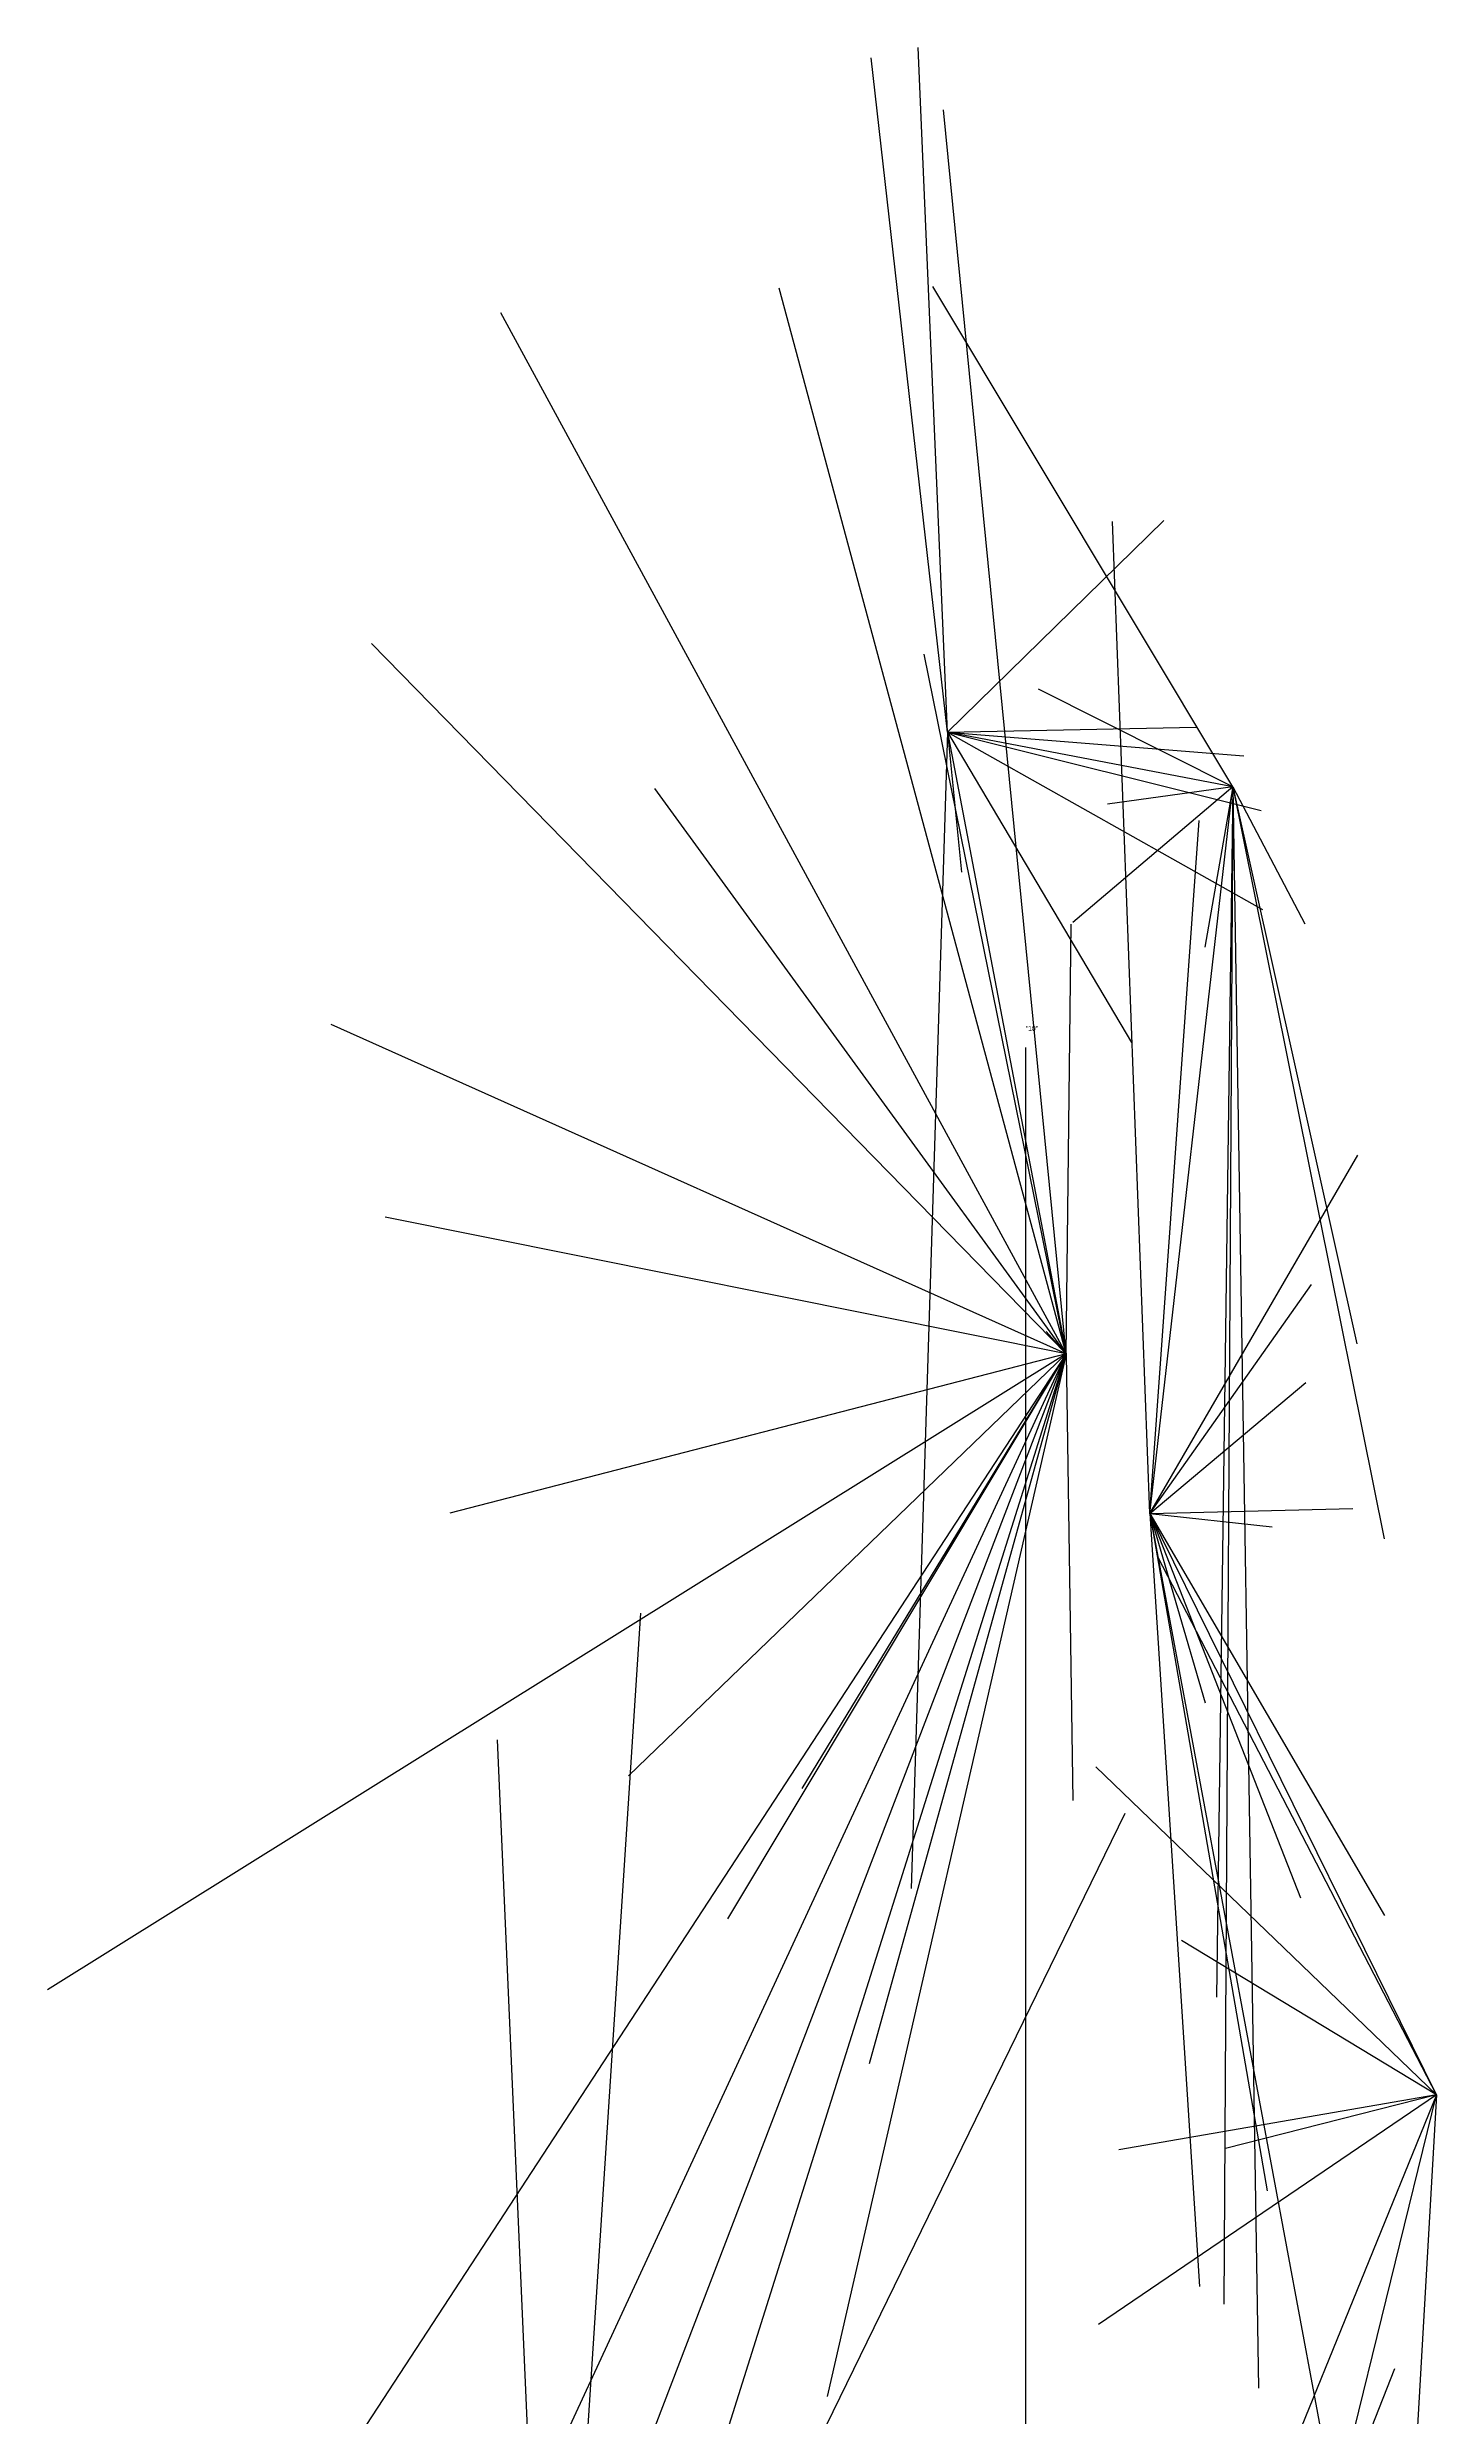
# Model space of a CAD drawing. Extents: x -76 to 350, y -173 to 110.
# Drawn here: x -75.5 to 8.6, y -33.7 to 109.8 of the extents above; entities that cross this region are included whole.
import ezdxf

# ---------------------------------------------------------------- set-up
doc = ezdxf.new("R2010")
doc.units = 0
for name, color, linetype in [('LEG', 1, 'CONTINUOUS'), ('REF', 6, 'CONTINUOUS'), ('SPLAY', 2, 'CONTINUOUS')]:
    doc.layers.add(name, color=color, linetype=linetype)

msp = doc.modelspace()

# ---------------------------------------------------------------- linework, layer by layer
at = {"layer": 'LEG'}
for p, q in [((-21.01, 68.34), (-13.82, 30.68)), ((-3.71, 65.02), (-21.01, 68.34)), ((-8.75, 21.01), (-3.71, 65.02)), ((-13.82, 30.68), (-44.98, -68.27)), ((8.63, -14.2), (-8.75, 21.01)), ((2.04, -41.04), (8.63, -14.2))]:
    msp.add_line(p, q, dxfattribs=at)
at = {"layer": 'REF'}
msp.add_line((-16.27, -150.76), (-16.27, 49.24), dxfattribs=at)
at = {"layer": 'SPLAY'}
for p, q in [((-21.01, 68.34), (-25.63, 109.18)), ((-21.01, 68.34), (-22.79, 109.82)), ((-13.82, 30.68), (-21.26, 106.03)), ((-13.82, 30.68), (-31.21, 95.24)), ((-3.71, 65.02), (-21.9, 95.34)), ((-13.82, 30.68), (-48.07, 93.73)), ((-21.01, 68.34), (-7.89, 81.16)), ((-8.75, 21.01), (-11.02, 81.1)), ((-13.82, 30.68), (-55.91, 73.71)), ((-13.82, 30.68), (-22.42, 73.07)), ((-3.71, 65.02), (-15.5, 70.94)), ((-21.01, 68.34), (-23.21, -1.71)), ((-21.01, 68.34), (-5.94, 68.65)), ((-21.01, 68.34), (-3.06, 66.91)), ((-21.01, 68.34), (-1.93, 57.59)), ((-21.01, 68.34), (-2.01, 63.6)), ((-21.01, 68.34), (-9.86, 49.53)), ((-21.01, 68.34), (-20.16, 59.85)), ((-13.82, 30.68), (-38.75, 64.93)), ((-3.71, 65.02), (-13.42, 56.8)), ((-3.71, 65.02), (-11.32, 63.97)), ((-3.71, 65.02), (-5.42, 55.31)), ((-3.71, 65.02), (-4.7, -8.29)), ((-3.71, 65.02), (-4.26, -26.89)), ((-3.71, 65.02), (0.65, 56.72)), ((-3.71, 65.02), (-2.16, -31.98)), ((-3.71, 65.02), (5.46, 19.47)), ((-3.71, 65.02), (3.79, 31.29)), ((-8.75, 21.01), (-5.76, 62.99)), ((-13.82, 30.68), (-13.52, 56.71)), ((-13.82, 30.68), (-58.36, 50.63)), ((-8.75, 21.01), (3.85, 42.72)), ((-13.82, 30.68), (-55.09, 38.95)), ((-8.75, 21.01), (1.05, 34.88)), ((-13.82, 30.68), (-15.02, 32.03)), ((-13.82, 30.68), (-75.55, -7.85)), ((-13.82, 30.68), (-63.74, -45.68)), ((-13.82, 30.68), (-51.17, 21.03)), ((-13.82, 30.68), (-48.68, -44.6)), ((-13.82, 30.68), (-45.69, -52.43)), ((-13.82, 30.68), (-40.34, 5.11)), ((-13.82, 30.68), (-34.34, -3.54)), ((-13.82, 30.68), (-29.84, 4.35)), ((-13.82, 30.68), (-28.29, -32.49)), ((-13.82, 30.68), (-25.75, -12.33)), ((-13.82, 30.68), (-13.41, 3.62)), ((-8.75, 21.01), (0.71, 28.95)), ((-8.75, 21.01), (3.56, 21.31)), ((-8.75, 21.01), (-1.33, 20.19)), ((-8.75, 21.01), (8.39, -70.98)), ((-8.75, 21.01), (-5.73, -25.81)), ((-8.75, 21.01), (-5.39, 9.53)), ((-8.75, 21.01), (0.39, -2.27)), ((-8.75, 21.01), (-1.63, -20.03)), ((-8.75, 21.01), (5.48, -3.35)), ((8.63, -14.2), (-8.24, 18.34)), ((-44.98, -68.27), (-39.6, 14.98)), ((-44.98, -68.27), (-48.28, 7.29)), ((8.63, -14.2), (-12.01, 5.66)), ((-44.98, -68.27), (-10.25, 2.86)), ((8.63, -14.2), (-6.82, -4.85)), ((8.63, -14.2), (-11.86, -28.12)), ((8.63, -14.2), (-10.62, -17.54)), ((8.63, -14.2), (-4.17, -17.46)), ((8.63, -14.2), (-2.13, -40.63)), ((8.63, -14.2), (5.62, -66.45)), ((2.04, -41.04), (6.1, -30.78))]:
    msp.add_line(p, q, dxfattribs=at)

# ---------------------------------------------------------------- texts
at = {"layer": 'REF'}
msp.add_text('"10"', height=0.3, dxfattribs=at).set_placement((-16.27, 50.24))

doc.saveas('drawing.dxf')
